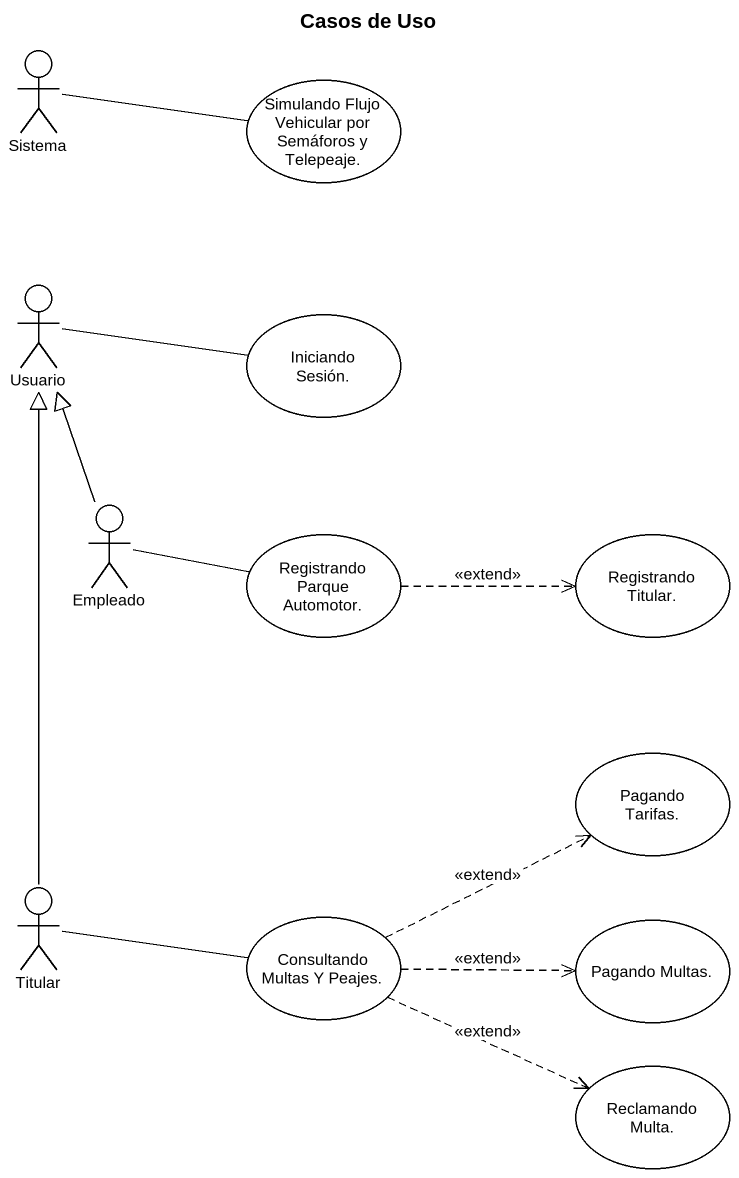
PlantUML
@startuml
title Casos de Uso
actor Sistema
usecase "Simulando Flujo Vehicular por Semáforos y Telepeaje." as Simulando_Flujo_Vehicular
actor Usuario
usecase "Iniciando Sesión." as Iniciando_Sesión
actor Empleado
usecase "Registrando Parque Automotor." as Registrando_Parque_Automotor
usecase "Registrando Titular." as Registrando_Titular
usecase "Pagando Tarifas." as Pagando_Tarifas
actor Titular
usecase "Consultando Multas Y Peajes." as Consultando_Multas_Y_Peajes
usecase "Pagando Multas." as Pagando_Multas
usecase "Reclamando Multa." as Reclamando_Multa
Simulando_Flujo_Vehicular -left- Sistema
Iniciando_Sesión -left- Usuario
Empleado -up-|> Usuario
Registrando_Parque_Automotor -left- Empleado
Registrando_Parque_Automotor .right.> Registrando_Titular : <<extend>>
Titular -up-|> Usuario
Consultando_Multas_Y_Peajes .right.> Pagando_Tarifas : <<extend>>
Consultando_Multas_Y_Peajes -left- Titular
Consultando_Multas_Y_Peajes .right.> Pagando_Multas : <<extend>>
Consultando_Multas_Y_Peajes .right.> Reclamando_Multa : <<extend>>
@enduml
